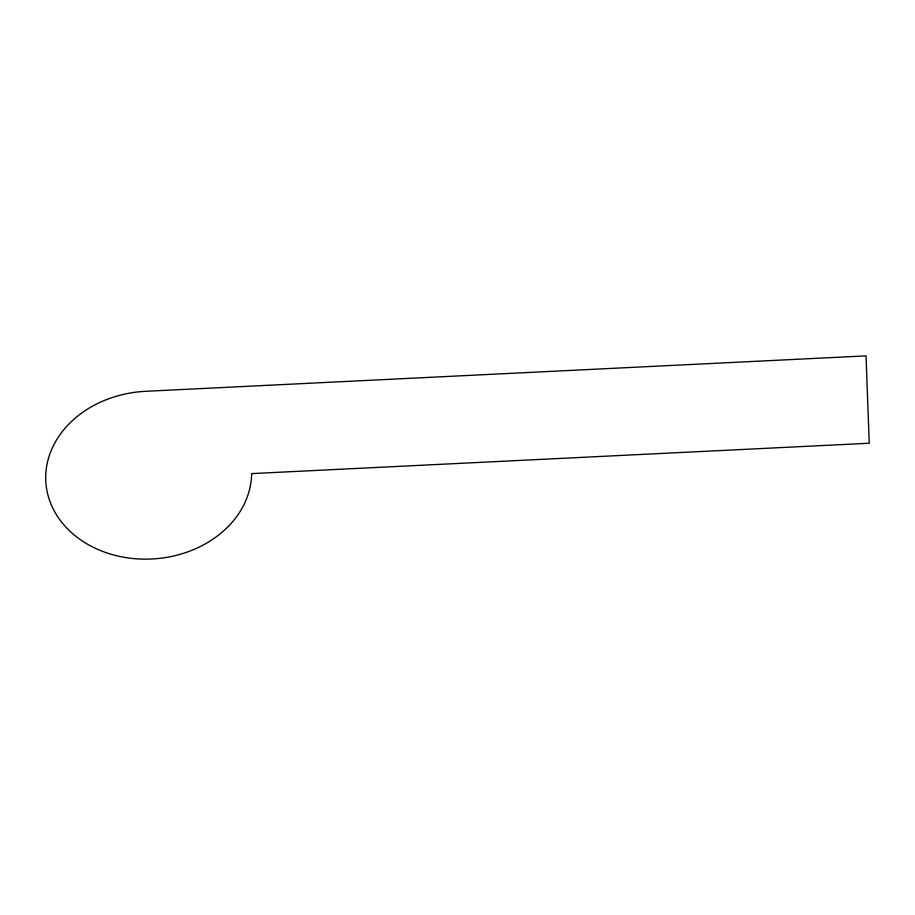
<?xml version="1.0" encoding="UTF-8"?>
<svg xmlns="http://www.w3.org/2000/svg" width="915" height="915" viewBox="0 0 915 915"><rect width="100%" height="100%" fill="white"/><g stroke="black" fill="none" stroke-linecap="round" stroke-linejoin="round"><path stroke-width="1.37" d="M251.717 473.604L869.25 443.237L866.025 355.878L145.577 391.311A103.063 83.906 -4.2 0 0 45.716 479.025A103.063 83.906 -4.2 0 0 148.87 559.111A103.063 83.906 -4.2 0 0 251.636 473.604"/></g></svg>
